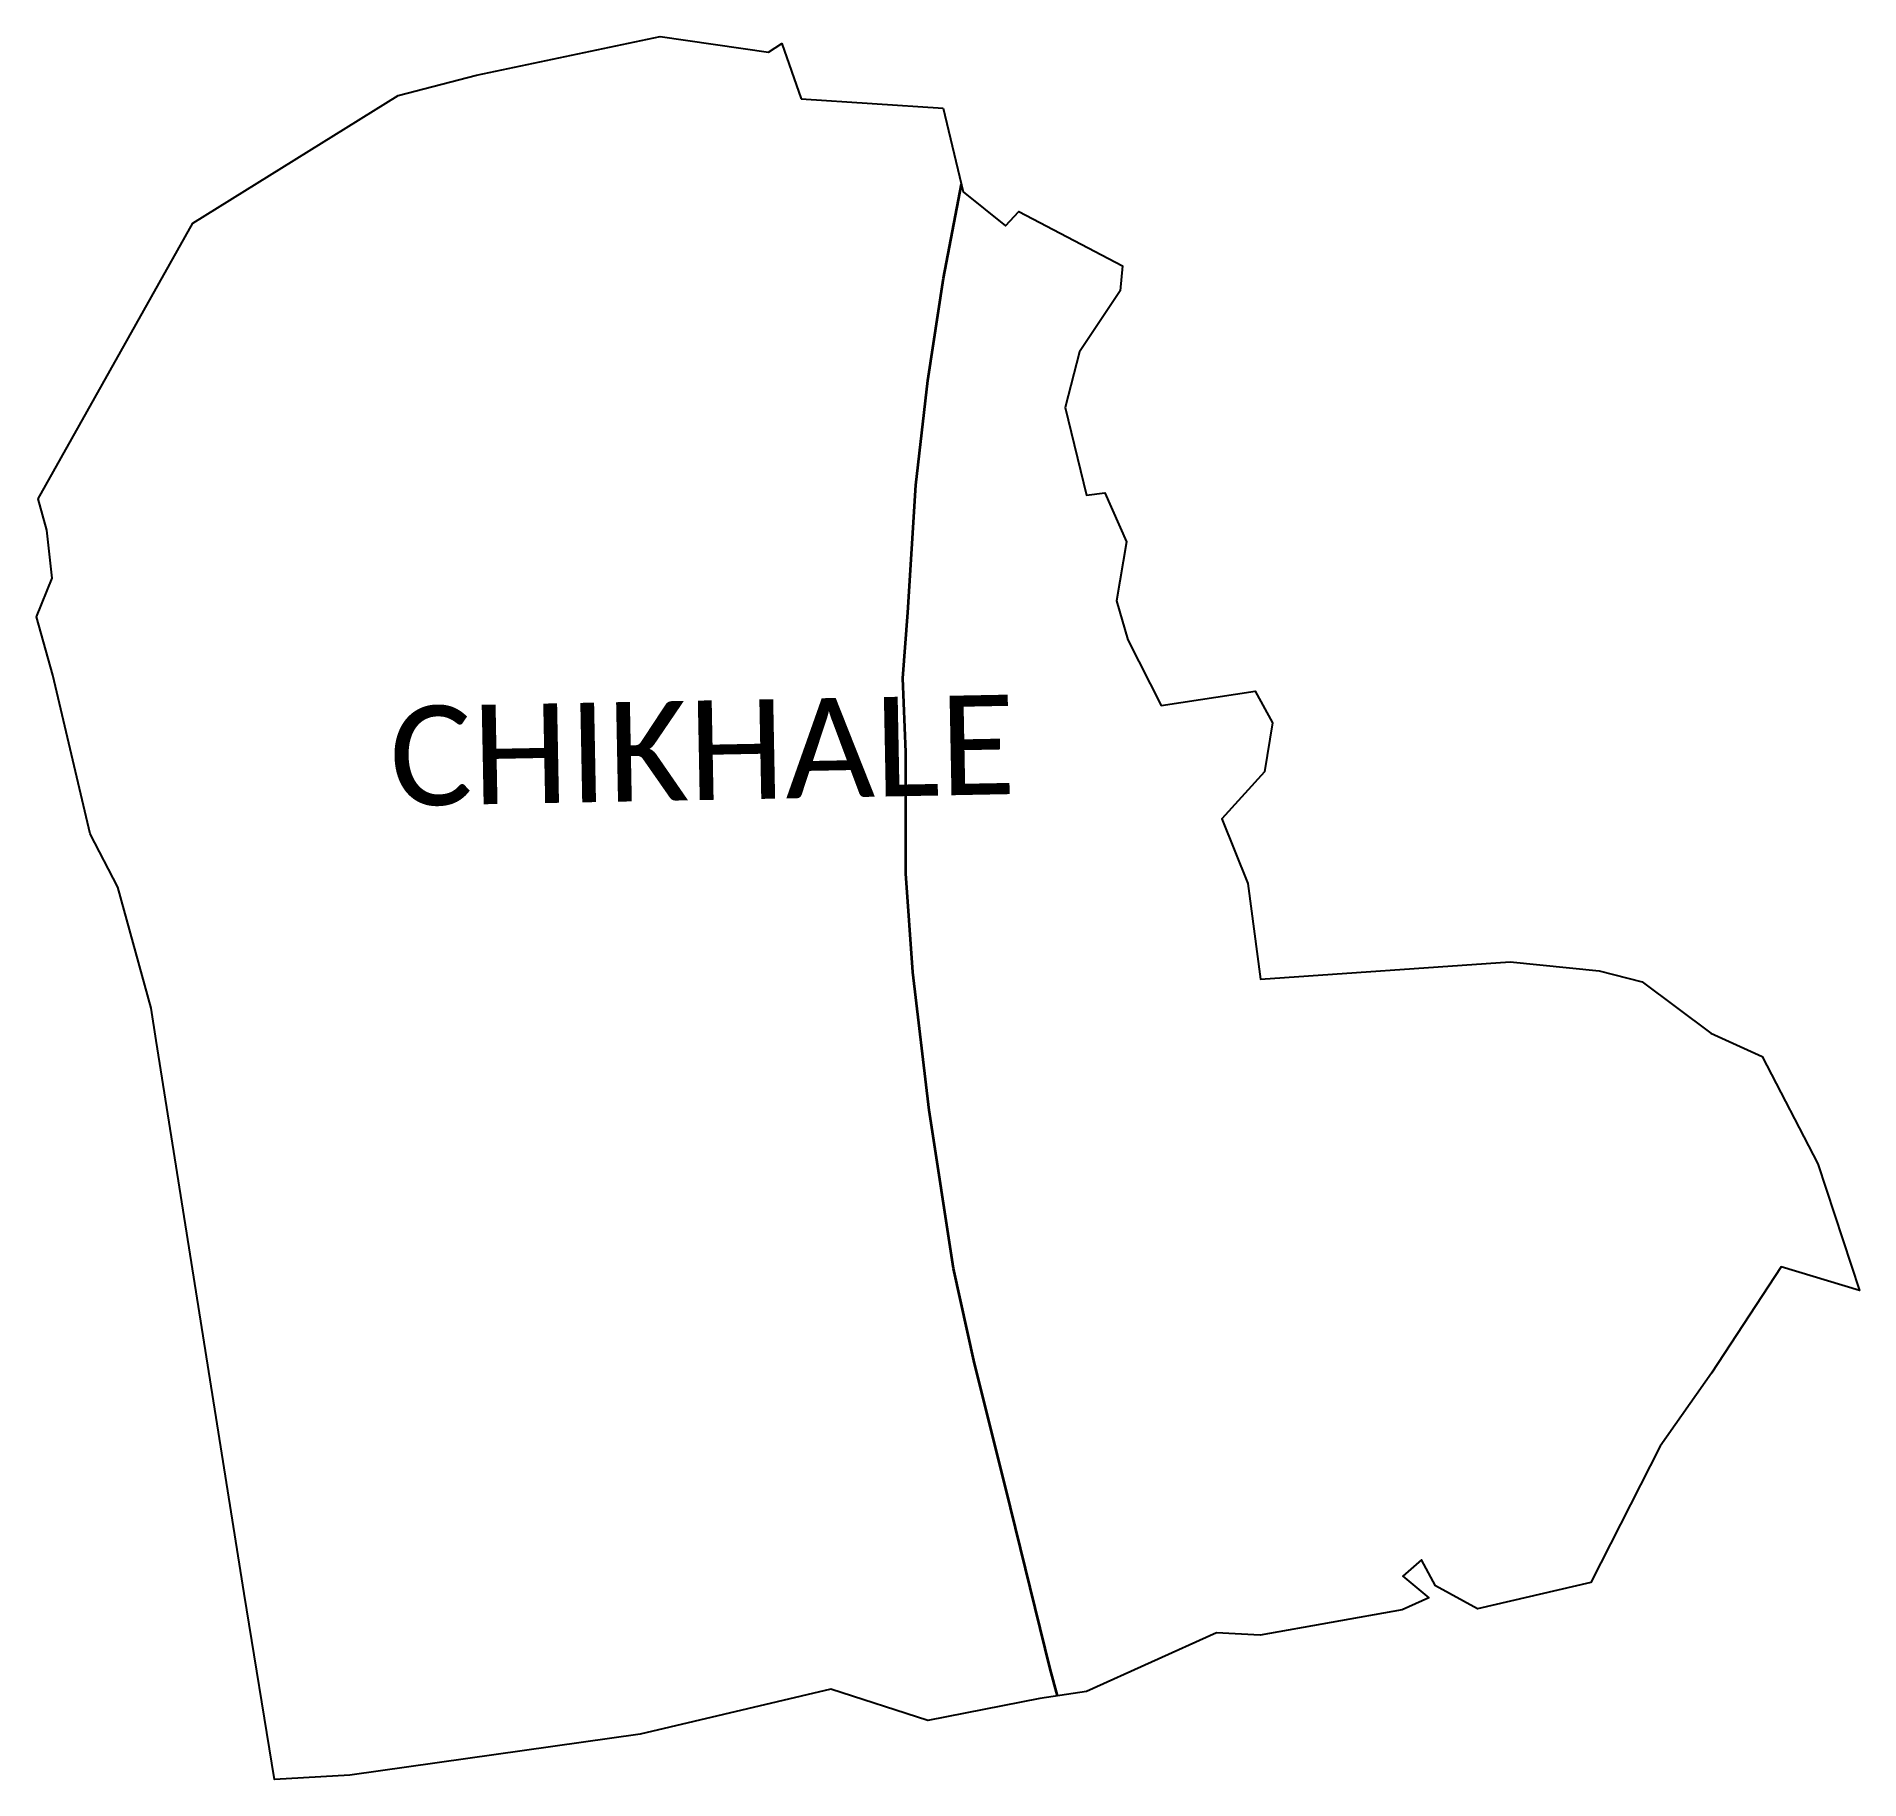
# Model space of a CAD drawing. Header units: metres. Extents: x 260571 to 264081, y 2217282 to 2220636.
import ezdxf

# ---------------------------------------------------------------- set-up
doc = ezdxf.new("R2010")
doc.units = ezdxf.units.M
doc.layers.add('BUND', color=7, linetype='Continuous', true_color=0x81007c)
doc.layers.add('VILLAGE NAME', color=250, linetype='Continuous')

msp = doc.modelspace()

# ---------------------------------------------------------------- linework, layer by layer
at = {"color": 3}
for points in [[(262316.8, 2220498), (262355.3, 2220336.9), (262436.6, 2220271.8), (262462.4, 2220299.4), (262662.2, 2220194.6), (262657.3, 2220146.5), (262579.3, 2220029.3), (262551.7, 2219922), (262592.4, 2219753.7), (262628, 2219758.1), (262669.8, 2219663.5), (262650.6, 2219550.3), (262672, 2219474.9), (262736.5, 2219348.9), (262917.3, 2219376.5), (262950.7, 2219315.2), (262935.1, 2219221.3), (262853.1, 2219130.8), (262903.5, 2219006.2), (262927.6, 2218822.2), (263408.5, 2218855.4), (263579.5, 2218837.8), (263662.1, 2218817.2), (263794.9, 2218718.4), (263893.5, 2218673.3), (264000.9, 2218466.6), (264080.9, 2218223), (263929.8, 2218268.4), (263795.8, 2218063.7), (263697.3, 2217923.5), (263563.5, 2217660.7), (263345.4, 2217610), (263264.4, 2217654.4), (263237.5, 2217704.7), (263201.6, 2217673.3), (263251.6, 2217631.6), (263200.2, 2217608.2), (262927, 2217559.4), (262843.1, 2217564.3), (262592.4, 2217451.1), (262502.8, 2217437.6), (262287.3, 2217395.5), (262100.1, 2217455.5), (261733.6, 2217369.1), (261174.2, 2217290.4), (261029.4, 2217281.8), (260971, 2217639.7), (260801.5, 2218704.1), (260791.6, 2218766), (260727.9, 2218999), (260674.1, 2219102), (260638.4, 2219254.5), (260602.7, 2219406.9), (260571, 2219519.3), (260601.5, 2219593.5), (260590.8, 2219685.9), (260574.4, 2219746.7), (260871.8, 2220277.1), (261267.4, 2220522.8), (261417.9, 2220561.6), (261771.5, 2220636.1), (261980.1, 2220605.9), (262006.2, 2220622.5), (262043, 2220516.1)], [(262043, 2220516.1), (262316.8, 2220498)]]:
    msp.add_lwpolyline(points, dxfattribs=at)
at = {"layer": 'BUND', "lineweight": 35}
msp.add_lwpolyline([(262536.6, 2217442.7), (262522.5, 2217495.1), (262436.8, 2217844.3), (262377.2, 2218082.5), (262336.4, 2218265), (262289.6, 2218570.2), (262258, 2218835.6), (262245, 2219025.6), (262244.6, 2219258.9), (262238.8, 2219401.4), (262248.6, 2219527.8), (262264.2, 2219772.7), (262287, 2219974), (262317.6, 2220171.3), (262351.7, 2220351.9)], dxfattribs=at)

# ---------------------------------------------------------------- texts
at = {"layer": 'VILLAGE NAME', "insert": (261248.8, 2219346.6), "char_height": 191.456, "attachment_point": 1, "rotation": 1.1028}
msp.add_mtext_dynamic_manual_height_columns('{\\fCalibri|b0|i0|c0|p34;CHIKHALE}', width=161.46, gutter_width=957.3, heights=[0], dxfattribs=at)

doc.saveas('drawing.dxf')
